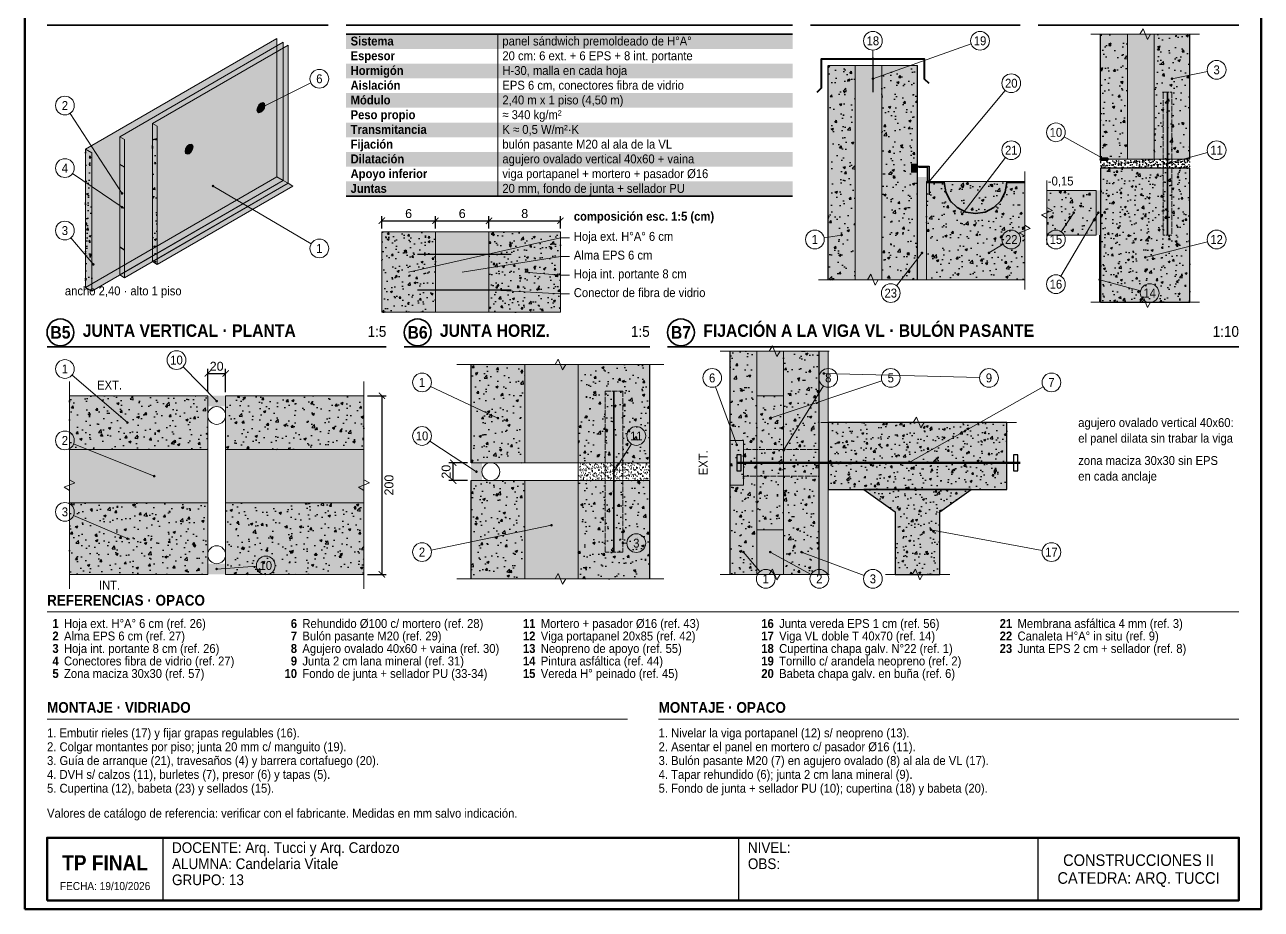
# Model space of a CAD drawing. Header units: millimetres. Extents: x 10 to 287, y 10 to 410.
# Drawn here: x 10 to 287, y 10 to 208.1 of the extents above; entities that cross this region are included whole.
import ezdxf
from ezdxf.enums import TextEntityAlignment as Align

# ---------------------------------------------------------------- set-up
doc = ezdxf.new("R2010")
doc.units = ezdxf.units.MM
doc.linetypes.add('DASHED', pattern=[1.524, 1.27, -0.254])
for name, color, linetype in [('0-MARCO', 7, 'Continuous'), ('1-AISLACION', 8, 'Continuous'), ('1-CHAPA', 7, 'Continuous'), ('1-CONTORNO', 7, 'Continuous'), ('1-HORMIGON', 8, 'Continuous'), ('1-OCULTAR', 7, 'Continuous'), ('1-SELLADOS', 250, 'Continuous'), ('1-TORNILLERIA', 7, 'Continuous'), ('1-VISTA', 8, 'Continuous'), ('2-COTAS', 7, 'Continuous'), ('3-REFERENCIAS', 7, 'Continuous'), ('3-TABLAS', 7, 'Continuous'), ('3-TEXTOS', 7, 'Continuous'), ('3-TITULOS', 7, 'Continuous')]:
    doc.layers.add(name, color=color, linetype=linetype)
doc.styles.add('ARIAL', font='arial.ttf')
doc.styles.add('ARIAL-NEGRITA', font='arialbd.ttf')
doc.dimstyles.new('CATALOGO', dxfattribs={"dimtxt": 2, "dimasz": 1.4, "dimexe": 1, "dimexo": 0.8, "dimgap": 0.6, "dimtad": 1, "dimdec": 0, "dimtxsty": 'ARIAL', "dimblk": 'ARCHTICK', "dimcen": 2.5, "dimclrd": 7, "dimclre": 7, "dimclrt": 7, "dimazin": 3, "dimtfac": 1, "dimtmove": 0, "dimatfit": 3, "dimarcsym": 0})

# ---------------------------------------------------------------- blocks, each defined once
blk = doc.blocks.new('_ARCHTICK')
at = {"color": 0, "linetype": 'ByBlock', "const_width": 0.15}
blk.add_lwpolyline([(-0.5, -0.5), (0.5, 0.5)], dxfattribs=at)

msp = doc.modelspace()

# ---------------------------------------------------------------- hatches: boundary and pattern name
at = {"layer": '1-AISLACION', "true_color": 0xfcf3cd}
h = msp.add_hatch(color=254, dxfattribs=at)
h.dxf.hatch_style = 1
h.paths.add_polyline_path([(257, 178), (263, 178), (263, 206), (257, 206)])
h = msp.add_hatch(color=254, dxfattribs=at)
h.dxf.hatch_style = 1
h.paths.add_polyline_path([(196, 151), (202, 151), (202, 199), (196, 199)])
h = msp.add_hatch(color=254, dxfattribs=at)
h.dxf.hatch_style = 1
h.paths.add_polyline_path([(210, 151), (212, 151), (212, 174), (210, 174)])
h = msp.add_hatch(color=254, dxfattribs=at)
h.dxf.hatch_style = 1
h.paths.add_polyline_path([(250, 161), (251, 161), (251, 171), (250, 171)])
h = msp.add_hatch(color=254, dxfattribs=at)
h.dxf.hatch_style = 1
h.paths.add_polyline_path([(174, 125), (180, 125), (180, 135), (174, 135)])
at = {"layer": '1-AISLACION'}
h = msp.add_hatch(dxfattribs=at)
h.set_pattern_fill('INSUL', color=8, scale=0.04, angle=90)
h.paths.add_polyline_path([(188, 85), (190, 85), (190, 135), (188, 135)])
at = {"layer": '1-AISLACION', "true_color": 0xfcf3cd}
h = msp.add_hatch(color=254, dxfattribs=at)
h.dxf.hatch_style = 1
h.paths.add_polyline_path([(122, 110), (134, 110), (134, 132), (122, 132)])
h = msp.add_hatch(color=254, dxfattribs=at)
h.dxf.hatch_style = 1
h.paths.add_polyline_path([(20, 113), (51, 113), (51, 101), (20, 101)])
h = msp.add_hatch(color=254, dxfattribs=at)
h.dxf.hatch_style = 1
h.paths.add_polyline_path([(55, 113), (86, 113), (86, 101), (55, 101)])
h = msp.add_hatch(color=254, dxfattribs=at)
h.dxf.hatch_style = 1
h.paths.add_polyline_path([(122, 84), (134, 84), (134, 106), (122, 106)])
h = msp.add_hatch(color=254, dxfattribs=at)
h.dxf.hatch_style = 1
h.paths.add_polyline_path([(174, 85), (180, 85), (180, 95), (174, 95)])
at = {"layer": '1-HORMIGON', "true_color": 0xe1e1e1}
h = msp.add_hatch(color=254, dxfattribs=at)
h.dxf.hatch_style = 1
h.paths.add_polyline_path([(251, 178), (257, 178), (257, 206), (251, 206)])
at = {"layer": '1-HORMIGON'}
h = msp.add_hatch(dxfattribs=at)
h.set_pattern_fill('AR-CONC', color=8, scale=0.03)
h.paths.add_polyline_path([(251, 178), (257, 178), (257, 206), (251, 206)])
at = {"layer": '1-HORMIGON', "true_color": 0xe1e1e1}
h = msp.add_hatch(color=254, dxfattribs=at)
h.dxf.hatch_style = 1
h.paths.add_polyline_path([(263, 178), (271, 178), (271, 206), (263, 206)])
at = {"layer": '1-HORMIGON'}
h = msp.add_hatch(dxfattribs=at)
h.set_pattern_fill('AR-CONC', color=8, scale=0.03)
h.paths.add_polyline_path([(263, 178), (271, 178), (271, 206), (263, 206)])
at = {"layer": '1-HORMIGON', "true_color": 0xe1e1e1}
h = msp.add_hatch(color=254, dxfattribs=at)
h.dxf.hatch_style = 1
h.paths.add_polyline_path([(190, 151), (196, 151), (196, 199), (190, 199)])
at = {"layer": '1-HORMIGON'}
h = msp.add_hatch(dxfattribs=at)
h.set_pattern_fill('AR-CONC', color=8, scale=0.03)
h.paths.add_polyline_path([(190, 151), (196, 151), (196, 199), (190, 199)])
at = {"layer": '1-HORMIGON', "true_color": 0xe1e1e1}
h = msp.add_hatch(color=254, dxfattribs=at)
h.dxf.hatch_style = 1
h.paths.add_polyline_path([(202, 151), (210, 151), (210, 199), (202, 199)])
at = {"layer": '1-HORMIGON'}
h = msp.add_hatch(dxfattribs=at)
h.set_pattern_fill('AR-CONC', color=8, scale=0.03)
h.paths.add_polyline_path([(202, 151), (210, 151), (210, 199), (202, 199)])
at = {"layer": '1-HORMIGON', "true_color": 0xbebebe}
h = msp.add_hatch(color=9, dxfattribs=at)
h.dxf.hatch_style = 1
h.paths.add_polyline_path([(63.8, 190.04), (63.68, 190.48), (63.36, 190.67), (62.91, 190.55), (62.46, 190.16), (62.13, 189.59), (62.02, 189), (62.13, 188.56), (62.46, 188.37), (62.91, 188.49), (63.36, 188.88), (63.68, 189.45)])
at = {"layer": '1-HORMIGON'}
h = msp.add_hatch(dxfattribs=at)
h.set_pattern_fill('AR-CONC', color=8, scale=0.02)
h.paths.add_polyline_path([(39.67, 154.43), (39.67, 185.39), (38.6, 186.01), (38.6, 155.05)])
h = msp.add_hatch(dxfattribs=at)
h.set_pattern_fill('AR-CONC', color=8, scale=0.02)
h.paths.add_polyline_path([(25.01, 148.44), (25.01, 179.41), (23.58, 180.23), (23.58, 149.27)])
at = {"layer": '1-HORMIGON', "true_color": 0xbebebe}
h = msp.add_hatch(color=9, dxfattribs=at)
h.dxf.hatch_style = 1
h.paths.add_polyline_path([(47.72, 180.75), (47.6, 181.19), (47.27, 181.38), (46.82, 181.26), (46.37, 180.87), (46.05, 180.3), (45.93, 179.72), (46.05, 179.27), (46.37, 179.08), (46.82, 179.2), (47.27, 179.6), (47.6, 180.16)])
at = {"layer": '1-HORMIGON'}
h = msp.add_hatch(dxfattribs=at)
h.set_pattern_fill('AR-SAND', color=8, scale=0.02)
h.paths.add_polyline_path([(251, 176), (271, 176), (271, 178), (251, 178)])
at = {"layer": '1-HORMIGON', "true_color": 0xe1e1e1}
h = msp.add_hatch(color=254, dxfattribs=at)
h.dxf.hatch_style = 1
h.paths.add_polyline_path([(251, 146), (271, 146), (271, 176), (251, 176)])
at = {"layer": '1-HORMIGON'}
h = msp.add_hatch(dxfattribs=at)
h.set_pattern_fill('AR-CONC', color=8, scale=0.025)
h.paths.add_polyline_path([(251, 146), (271, 146), (271, 176), (251, 176)])
at = {"layer": '1-HORMIGON', "true_color": 0xe1e1e1}
h = msp.add_hatch(color=254, dxfattribs=at)
h.dxf.hatch_style = 1
h.paths.add_polyline_path([(212, 151), (234, 151), (234, 173), (212, 173)])
at = {"layer": '1-HORMIGON'}
h = msp.add_hatch(dxfattribs=at)
h.set_pattern_fill('AR-CONC', color=8, scale=0.03)
h.paths.add_polyline_path([(212, 151), (234, 151), (234, 173), (212, 173)])
at = {"layer": '1-HORMIGON', "true_color": 0xe1e1e1}
h = msp.add_hatch(color=254, dxfattribs=at)
h.dxf.hatch_style = 1
h.paths.add_polyline_path([(239, 161), (250, 161), (250, 171), (239, 171)])
at = {"layer": '1-HORMIGON'}
h = msp.add_hatch(dxfattribs=at)
h.set_pattern_fill('AR-CONC', color=8, scale=0.03)
h.paths.add_polyline_path([(239, 161), (250, 161), (250, 171), (239, 171)])
at = {"layer": '1-HORMIGON', "true_color": 0xe1e1e1}
h = msp.add_hatch(color=254, dxfattribs=at)
h.dxf.hatch_style = 1
h.paths.add_polyline_path([(90, 143.7), (102, 143.7), (102, 161.7), (90, 161.7)])
at = {"layer": '1-HORMIGON'}
h = msp.add_hatch(dxfattribs=at)
h.set_pattern_fill('AR-CONC', color=8, scale=0.025)
h.paths.add_polyline_path([(90, 143.7), (102, 143.7), (102, 161.7), (90, 161.7)])
at = {"layer": '1-HORMIGON', "true_color": 0xfcf3cd}
h = msp.add_hatch(color=254, dxfattribs=at)
h.dxf.hatch_style = 1
h.paths.add_polyline_path([(102, 143.7), (114, 143.7), (114, 161.7), (102, 161.7)])
at = {"layer": '1-HORMIGON', "true_color": 0xe1e1e1}
h = msp.add_hatch(color=254, dxfattribs=at)
h.dxf.hatch_style = 1
h.paths.add_polyline_path([(114, 143.7), (130, 143.7), (130, 161.7), (114, 161.7)])
at = {"layer": '1-HORMIGON'}
h = msp.add_hatch(dxfattribs=at)
h.set_pattern_fill('AR-CONC', color=8, scale=0.025)
h.paths.add_polyline_path([(114, 143.7), (130, 143.7), (130, 161.7), (114, 161.7)])
at = {"layer": '1-HORMIGON', "true_color": 0xe1e1e1}
h = msp.add_hatch(color=254, dxfattribs=at)
h.dxf.hatch_style = 1
h.paths.add_polyline_path([(168, 85), (174, 85), (174, 135), (168, 135)])
at = {"layer": '1-HORMIGON'}
h = msp.add_hatch(dxfattribs=at)
h.set_pattern_fill('AR-CONC', color=8, scale=0.03)
h.paths.add_polyline_path([(168, 85), (174, 85), (174, 135), (168, 135)])
at = {"layer": '1-HORMIGON', "true_color": 0xe1e1e1}
h = msp.add_hatch(color=254, dxfattribs=at)
h.dxf.hatch_style = 1
h.paths.add_polyline_path([(180, 85), (188, 85), (188, 135), (180, 135)])
at = {"layer": '1-HORMIGON'}
h = msp.add_hatch(dxfattribs=at)
h.set_pattern_fill('AR-CONC', color=8, scale=0.03)
h.paths.add_polyline_path([(180, 85), (188, 85), (188, 135), (180, 135)])
at = {"layer": '1-HORMIGON', "true_color": 0xe1e1e1}
h = msp.add_hatch(color=254, dxfattribs=at)
h.dxf.hatch_style = 1
h.paths.add_polyline_path([(110, 110), (122, 110), (122, 132), (110, 132)])
at = {"layer": '1-HORMIGON'}
h = msp.add_hatch(dxfattribs=at)
h.set_pattern_fill('AR-CONC', color=8, scale=0.03)
h.paths.add_polyline_path([(110, 110), (122, 110), (122, 132), (110, 132)])
at = {"layer": '1-HORMIGON', "true_color": 0xe1e1e1}
h = msp.add_hatch(color=254, dxfattribs=at)
h.dxf.hatch_style = 1
h.paths.add_polyline_path([(134, 110), (150, 110), (150, 132), (134, 132)])
at = {"layer": '1-HORMIGON'}
h = msp.add_hatch(dxfattribs=at)
h.set_pattern_fill('AR-CONC', color=8, scale=0.03)
h.paths.add_polyline_path([(134, 110), (150, 110), (150, 132), (134, 132)])
at = {"layer": '1-HORMIGON', "true_color": 0xe1e1e1}
h = msp.add_hatch(color=254, dxfattribs=at)
h.dxf.hatch_style = 1
h.paths.add_polyline_path([(20, 125), (51, 125), (51, 113), (20, 113)])
at = {"layer": '1-HORMIGON'}
h = msp.add_hatch(dxfattribs=at)
h.set_pattern_fill('AR-CONC', color=8, scale=0.03)
h.paths.add_polyline_path([(20, 125), (51, 125), (51, 113), (20, 113)])
at = {"layer": '1-HORMIGON', "true_color": 0xe1e1e1}
h = msp.add_hatch(color=254, dxfattribs=at)
h.dxf.hatch_style = 1
h.paths.add_polyline_path([(55, 125), (86, 125), (86, 113), (55, 113)])
at = {"layer": '1-HORMIGON'}
h = msp.add_hatch(dxfattribs=at)
h.set_pattern_fill('AR-CONC', color=8, scale=0.03)
h.paths.add_polyline_path([(55, 125), (86, 125), (86, 113), (55, 113)])
at = {"layer": '1-HORMIGON', "true_color": 0xe1e1e1}
h = msp.add_hatch(color=254, dxfattribs=at)
h.dxf.hatch_style = 1
h.paths.add_polyline_path([(174, 95), (180, 95), (180, 125), (174, 125)])
at = {"layer": '1-HORMIGON'}
h = msp.add_hatch(dxfattribs=at)
h.set_pattern_fill('AR-CONC', color=8, scale=0.03)
h.paths.add_polyline_path([(174, 95), (180, 95), (180, 125), (174, 125)])
at = {"layer": '1-HORMIGON', "true_color": 0xe1e1e1}
h = msp.add_hatch(color=254, dxfattribs=at)
h.dxf.hatch_style = 1
h.paths.add_polyline_path([(190, 104), (230, 104), (230, 119), (190, 119)])
at = {"layer": '1-HORMIGON'}
h = msp.add_hatch(dxfattribs=at)
h.set_pattern_fill('AR-CONC', color=8, scale=0.025)
h.paths.add_polyline_path([(190, 104), (230, 104), (230, 119), (190, 119)])
at = {"layer": '1-HORMIGON', "true_color": 0xbebebe}
h = msp.add_hatch(color=9, dxfattribs=at)
h.dxf.hatch_style = 1
h.paths.add_polyline_path([(168, 105), (171, 105), (171, 115), (168, 115)])
at = {"layer": '1-HORMIGON'}
h = msp.add_hatch(dxfattribs=at)
h.set_pattern_fill('AR-SAND', color=8, scale=0.02)
h.paths.add_polyline_path([(134, 106), (150, 106), (150, 110), (134, 110)])
at = {"layer": '1-HORMIGON', "true_color": 0xe1e1e1}
h = msp.add_hatch(color=254, dxfattribs=at)
h.dxf.hatch_style = 1
h.paths.add_polyline_path([(110, 84), (122, 84), (122, 106), (110, 106)])
at = {"layer": '1-HORMIGON'}
h = msp.add_hatch(dxfattribs=at)
h.set_pattern_fill('AR-CONC', color=8, scale=0.03)
h.paths.add_polyline_path([(110, 84), (122, 84), (122, 106), (110, 106)])
at = {"layer": '1-HORMIGON', "true_color": 0xe1e1e1}
h = msp.add_hatch(color=254, dxfattribs=at)
h.dxf.hatch_style = 1
h.paths.add_polyline_path([(134, 84), (150, 84), (150, 106), (134, 106)])
at = {"layer": '1-HORMIGON'}
h = msp.add_hatch(dxfattribs=at)
h.set_pattern_fill('AR-CONC', color=8, scale=0.03)
h.paths.add_polyline_path([(134, 84), (150, 84), (150, 106), (134, 106)])
at = {"layer": '1-HORMIGON', "true_color": 0xe1e1e1}
h = msp.add_hatch(color=254, dxfattribs=at)
h.dxf.hatch_style = 1
h.paths.add_polyline_path([(205, 85), (215, 85), (215, 99), (222, 104), (198, 104), (205, 99)])
at = {"layer": '1-HORMIGON'}
h = msp.add_hatch(dxfattribs=at)
h.set_pattern_fill('AR-CONC', color=8, scale=0.025)
h.paths.add_polyline_path([(205, 85), (215, 85), (215, 99), (222, 104), (198, 104), (205, 99)])
at = {"layer": '1-HORMIGON', "true_color": 0xe1e1e1}
h = msp.add_hatch(color=254, dxfattribs=at)
h.dxf.hatch_style = 1
h.paths.add_polyline_path([(20, 101), (51, 101), (51, 85), (20, 85)])
at = {"layer": '1-HORMIGON'}
h = msp.add_hatch(dxfattribs=at)
h.set_pattern_fill('AR-CONC', color=8, scale=0.03)
h.paths.add_polyline_path([(20, 101), (51, 101), (51, 85), (20, 85)])
at = {"layer": '1-HORMIGON', "true_color": 0xe1e1e1}
h = msp.add_hatch(color=254, dxfattribs=at)
h.dxf.hatch_style = 1
h.paths.add_polyline_path([(55, 101), (86, 101), (86, 85), (55, 85)])
at = {"layer": '1-HORMIGON'}
h = msp.add_hatch(dxfattribs=at)
h.set_pattern_fill('AR-CONC', color=8, scale=0.03)
h.paths.add_polyline_path([(55, 101), (86, 101), (86, 85), (55, 85)])
at = {"layer": '1-OCULTAR', "true_color": 0xe1e1e1}
h = msp.add_hatch(color=254, dxfattribs=at)
h.dxf.hatch_style = 1
h.paths.add_polyline_path([(23.58, 180.23), (23.58, 149.27), (66.48, 174.04), (66.48, 205)])
at = {"layer": '1-OCULTAR', "true_color": 0xfcf3cd}
h = msp.add_hatch(color=254, dxfattribs=at)
h.dxf.hatch_style = 1
h.paths.add_polyline_path([(31.27, 183.02), (31.27, 152.06), (67.91, 173.21), (67.91, 204.17)])
at = {"layer": '1-OCULTAR', "true_color": 0xe1e1e1}
h = msp.add_hatch(color=254, dxfattribs=at)
h.dxf.hatch_style = 1
h.paths.add_polyline_path([(38.6, 186.01), (38.6, 155.05), (68.99, 172.59), (68.99, 203.56)])
h = msp.add_hatch(color=254, dxfattribs=at)
h.dxf.hatch_style = 1
h.paths.add_polyline_path([(39.67, 154.43), (39.67, 185.39), (38.6, 186.01), (38.6, 155.05)])
at = {"layer": '1-OCULTAR', "true_color": 0xfcf3cd}
h = msp.add_hatch(color=254, dxfattribs=at)
h.dxf.hatch_style = 1
h.paths.add_polyline_path([(32.34, 151.44), (32.34, 182.4), (31.27, 183.02), (31.27, 152.06)])
at = {"layer": '1-OCULTAR', "true_color": 0xe1e1e1}
h = msp.add_hatch(color=254, dxfattribs=at)
h.dxf.hatch_style = 1
h.paths.add_polyline_path([(25.01, 148.44), (25.01, 179.41), (23.58, 180.23), (23.58, 149.27)])
at = {"layer": '1-OCULTAR', "true_color": 0xffffff}
h = msp.add_hatch(color=7, dxfattribs=at)
h.dxf.hatch_style = 1
h.paths.add_polyline_path([(208.5, 175), (210, 175), (210, 177), (208.5, 177)])
at = {"layer": '1-OCULTAR', "true_color": 0xe1e1e1}
h = msp.add_hatch(color=254, dxfattribs=at)
h.dxf.hatch_style = 1
h.paths.add_polyline_path([(23.58, 149.27), (25.01, 148.44), (67.91, 173.21), (66.48, 174.04)])
at = {"layer": '1-OCULTAR', "true_color": 0xfcf3cd}
h = msp.add_hatch(color=254, dxfattribs=at)
h.dxf.hatch_style = 1
h.paths.add_polyline_path([(31.27, 152.06), (32.34, 151.44), (68.99, 172.59), (67.91, 173.21)])
at = {"layer": '1-OCULTAR', "true_color": 0xe1e1e1}
h = msp.add_hatch(color=254, dxfattribs=at)
h.dxf.hatch_style = 1
h.paths.add_polyline_path([(38.6, 155.05), (39.67, 154.43), (70.06, 171.98), (68.99, 172.59)])
at = {"layer": '1-OCULTAR', "true_color": 0xffffff}
h = msp.add_hatch(color=7, dxfattribs=at)
h.dxf.hatch_style = 1
h.paths.add_polyline_path([(216, 172.8), (216.34, 170.64), (217.34, 168.69), (218.89, 167.14), (220.84, 166.14), (223, 165.8), (225.16, 166.14), (227.11, 167.14), (228.66, 168.69), (229.66, 170.64), (230, 172.8)])
at = {"layer": '1-SELLADOS'}
h = msp.add_hatch(color=250, dxfattribs=at)
h.dxf.hatch_style = 1
h.paths.add_polyline_path([(51, 125), (55, 125), (55, 122.6), (51, 122.6)])
h = msp.add_hatch(color=250, dxfattribs=at)
h.dxf.hatch_style = 1
h.paths.add_polyline_path([(110, 106), (112.4, 106), (112.4, 110), (110, 110)])
h = msp.add_hatch(color=250, dxfattribs=at)
h.dxf.hatch_style = 1
h.paths.add_polyline_path([(51, 85), (55, 85), (55, 87.4), (51, 87.4)])
at = {"layer": '3-REFERENCIAS'}
h = msp.add_hatch(color=256, dxfattribs=at)
h.dxf.hatch_style = 1
edge = h.paths.add_edge_path()
edge.add_arc((200, 200.5), 0.3, 0, 360)
h = msp.add_hatch(color=256, dxfattribs=at)
h.dxf.hatch_style = 1
edge = h.paths.add_edge_path()
edge.add_arc((200, 196), 0.3, 0, 360)
h = msp.add_hatch(color=256, dxfattribs=at)
h.dxf.hatch_style = 1
edge = h.paths.add_edge_path()
edge.add_arc((267, 196), 0.3, 0, 360)
h = msp.add_hatch(color=256, dxfattribs=at)
h.dxf.hatch_style = 1
edge = h.paths.add_edge_path()
edge.add_arc((62.91, 189.52), 0.3, 0, 360)
h = msp.add_hatch(color=256, dxfattribs=at)
h.dxf.hatch_style = 1
edge = h.paths.add_edge_path()
edge.add_arc((251.8, 178), 0.3, 0, 360)
h = msp.add_hatch(color=256, dxfattribs=at)
h.dxf.hatch_style = 1
edge = h.paths.add_edge_path()
edge.add_arc((266, 177), 0.3, 0, 360)
h = msp.add_hatch(color=256, dxfattribs=at)
h.dxf.hatch_style = 1
edge = h.paths.add_edge_path()
edge.add_arc((52.18, 171.98), 0.3, 0, 360)
h = msp.add_hatch(color=256, dxfattribs=at)
h.dxf.hatch_style = 1
edge = h.paths.add_edge_path()
edge.add_arc((212.6, 173), 0.3, 0, 360)
h = msp.add_hatch(color=256, dxfattribs=at)
h.dxf.hatch_style = 1
edge = h.paths.add_edge_path()
edge.add_arc((31.81, 170.32), 0.3, 0, 360)
h = msp.add_hatch(color=256, dxfattribs=at)
h.dxf.hatch_style = 1
edge = h.paths.add_edge_path()
edge.add_arc((31.81, 167.23), 0.3, 0, 360)
h = msp.add_hatch(color=256, dxfattribs=at)
h.dxf.hatch_style = 1
edge = h.paths.add_edge_path()
edge.add_arc((245, 166), 0.3, 0, 360)
h = msp.add_hatch(color=256, dxfattribs=at)
h.dxf.hatch_style = 1
edge = h.paths.add_edge_path()
edge.add_arc((250.5, 166), 0.3, 0, 360)
h = msp.add_hatch(color=256, dxfattribs=at)
h.dxf.hatch_style = 1
edge = h.paths.add_edge_path()
edge.add_arc((220, 165.7), 0.3, 0, 360)
h = msp.add_hatch(color=256, dxfattribs=at)
h.dxf.hatch_style = 1
edge = h.paths.add_edge_path()
edge.add_arc((193, 161), 0.3, 0, 360)
h = msp.add_hatch(color=256, dxfattribs=at)
h.dxf.hatch_style = 1
edge = h.paths.add_edge_path()
edge.add_arc((211, 157), 0.3, 0, 360)
h = msp.add_hatch(color=256, dxfattribs=at)
h.dxf.hatch_style = 1
edge = h.paths.add_edge_path()
edge.add_arc((226, 157), 0.3, 0, 360)
h = msp.add_hatch(color=256, dxfattribs=at)
h.dxf.hatch_style = 1
edge = h.paths.add_edge_path()
edge.add_arc((261, 156), 0.3, 0, 360)
h = msp.add_hatch(color=256, dxfattribs=at)
h.dxf.hatch_style = 1
edge = h.paths.add_edge_path()
edge.add_arc((25.37, 154.43), 0.3, 0, 360)
h = msp.add_hatch(color=256, dxfattribs=at)
h.dxf.hatch_style = 1
edge = h.paths.add_edge_path()
edge.add_arc((250.8, 151), 0.3, 0, 360)
h = msp.add_hatch(color=256, dxfattribs=at)
h.dxf.hatch_style = 1
edge = h.paths.add_edge_path()
edge.add_arc((189, 130), 0.3, 0, 360)
h = msp.add_hatch(color=256, dxfattribs=at)
h.dxf.hatch_style = 1
edge = h.paths.add_edge_path()
edge.add_arc((53, 123.8), 0.3, 0, 360)
h = msp.add_hatch(color=256, dxfattribs=at)
h.dxf.hatch_style = 1
edge = h.paths.add_edge_path()
edge.add_arc((33, 119), 0.3, 0, 360)
h = msp.add_hatch(color=256, dxfattribs=at)
h.dxf.hatch_style = 1
edge = h.paths.add_edge_path()
edge.add_arc((116, 120), 0.3, 0, 360)
h = msp.add_hatch(color=256, dxfattribs=at)
h.dxf.hatch_style = 1
edge = h.paths.add_edge_path()
edge.add_arc((177, 120), 0.3, 0, 360)
h = msp.add_hatch(color=256, dxfattribs=at)
h.dxf.hatch_style = 1
edge = h.paths.add_edge_path()
edge.add_arc((169.5, 114), 0.3, 0, 360)
h = msp.add_hatch(color=256, dxfattribs=at)
h.dxf.hatch_style = 1
edge = h.paths.add_edge_path()
edge.add_arc((180, 112.8), 0.3, 0, 360)
h = msp.add_hatch(color=256, dxfattribs=at)
h.dxf.hatch_style = 1
edge = h.paths.add_edge_path()
edge.add_arc((111.2, 108), 0.3, 0, 360)
h = msp.add_hatch(color=256, dxfattribs=at)
h.dxf.hatch_style = 1
edge = h.paths.add_edge_path()
edge.add_arc((142, 108), 0.3, 0, 360)
h = msp.add_hatch(color=256, dxfattribs=at)
h.dxf.hatch_style = 1
edge = h.paths.add_edge_path()
edge.add_arc((208, 110), 0.3, 0, 360)
h = msp.add_hatch(color=256, dxfattribs=at)
h.dxf.hatch_style = 1
edge = h.paths.add_edge_path()
edge.add_arc((39, 107), 0.3, 0, 360)
h = msp.add_hatch(color=256, dxfattribs=at)
h.dxf.hatch_style = 1
edge = h.paths.add_edge_path()
edge.add_arc((128, 96), 0.3, 0, 360)
h = msp.add_hatch(color=256, dxfattribs=at)
h.dxf.hatch_style = 1
edge = h.paths.add_edge_path()
edge.add_arc((213, 95), 0.3, 0, 360)
h = msp.add_hatch(color=256, dxfattribs=at)
h.dxf.hatch_style = 1
edge = h.paths.add_edge_path()
edge.add_arc((33, 93), 0.3, 0, 360)
h = msp.add_hatch(color=256, dxfattribs=at)
h.dxf.hatch_style = 1
edge = h.paths.add_edge_path()
edge.add_arc((144, 92), 0.3, 0, 360)
h = msp.add_hatch(color=256, dxfattribs=at)
h.dxf.hatch_style = 1
edge = h.paths.add_edge_path()
edge.add_arc((171, 90), 0.3, 0, 360)
h = msp.add_hatch(color=256, dxfattribs=at)
h.dxf.hatch_style = 1
edge = h.paths.add_edge_path()
edge.add_arc((177, 90), 0.3, 0, 360)
h = msp.add_hatch(color=256, dxfattribs=at)
h.dxf.hatch_style = 1
edge = h.paths.add_edge_path()
edge.add_arc((184, 90), 0.3, 0, 360)
h = msp.add_hatch(color=256, dxfattribs=at)
h.dxf.hatch_style = 1
edge = h.paths.add_edge_path()
edge.add_arc((53, 86.2), 0.3, 0, 360)
at = {"layer": '3-TABLAS', "true_color": 0xeeeeee}
h = msp.add_hatch(color=7, dxfattribs=at)
h.dxf.hatch_style = 1
h.paths.add_polyline_path([(82, 202.7), (182, 202.7), (182, 206), (82, 206)])
h = msp.add_hatch(color=7, dxfattribs=at)
h.dxf.hatch_style = 1
h.paths.add_polyline_path([(82, 196.1), (182, 196.1), (182, 199.4), (82, 199.4)])
h = msp.add_hatch(color=7, dxfattribs=at)
h.dxf.hatch_style = 1
h.paths.add_polyline_path([(82, 189.5), (182, 189.5), (182, 192.8), (82, 192.8)])
h = msp.add_hatch(color=7, dxfattribs=at)
h.dxf.hatch_style = 1
h.paths.add_polyline_path([(82, 182.9), (182, 182.9), (182, 186.2), (82, 186.2)])
h = msp.add_hatch(color=7, dxfattribs=at)
h.dxf.hatch_style = 1
h.paths.add_polyline_path([(82, 176.3), (182, 176.3), (182, 179.6), (82, 179.6)])
h = msp.add_hatch(color=7, dxfattribs=at)
h.dxf.hatch_style = 1
h.paths.add_polyline_path([(82, 169.7), (182, 169.7), (182, 173), (82, 173)])

# ---------------------------------------------------------------- linework, layer by layer
at = {"layer": '0-MARCO', "lineweight": 50}
for points in [[(10, 10), (287, 10), (287, 410), (10, 410)], [(15, 12), (282, 12), (282, 26), (15, 26)]]:
    msp.add_lwpolyline(points, close=True, dxfattribs=at)
at = {"layer": '0-MARCO', "lineweight": 25}
for points in [[(41, 12), (41, 26)], [(170, 12), (170, 26)], [(237, 12), (237, 26)]]:
    msp.add_lwpolyline(points, dxfattribs=at)
at = {"layer": '1-AISLACION', "lineweight": 9}
for points in [[(257, 178), (263, 178), (263, 206), (257, 206)], [(196, 151), (202, 151), (202, 199), (196, 199)], [(174, 125), (180, 125), (180, 135), (174, 135)], [(188, 85), (190, 85), (190, 135), (188, 135)], [(122, 110), (134, 110), (134, 132), (122, 132)], [(20, 113), (51, 113), (51, 101), (20, 101)], [(55, 113), (86, 113), (86, 101), (55, 101)], [(122, 84), (134, 84), (134, 106), (122, 106)], [(174, 85), (180, 85), (180, 95), (174, 95)]]:
    msp.add_lwpolyline(points, close=True, dxfattribs=at)
at = {"layer": '1-CHAPA', "lineweight": 40}
msp.add_lwpolyline([(187.5, 193), (188.5, 194), (188.5, 200.5), (211.5, 200.5), (211.5, 196), (212.5, 195)], dxfattribs=at)
at = {"layer": '1-CHAPA', "lineweight": 25}
msp.add_lwpolyline([(208.8, 176.4), (212.6, 176.4), (212.6, 170)], dxfattribs=at)
at = {"layer": '1-CHAPA', "lineweight": 35}
msp.add_lwpolyline([(210.2, 176.2), (212.2, 176.2), (212.2, 172.8), (216, 172.8), (216, 172.8), (216.34, 170.64), (217.34, 168.69), (218.89, 167.14), (220.84, 166.14), (223, 165.8), (225.16, 166.14), (227.11, 167.14), (228.66, 168.69), (229.66, 170.64), (230, 172.8), (234, 172.8)], dxfattribs=at)
at = {"layer": '1-CONTORNO', "lineweight": 13}
for points in [[(23.58, 180.23), (23.58, 149.27), (66.48, 174.04), (66.48, 205)], [(31.27, 183.02), (31.27, 152.06), (67.91, 173.21), (67.91, 204.17)], [(38.6, 186.01), (38.6, 155.05), (68.99, 172.59), (68.99, 203.56)], [(23.58, 149.27), (25.01, 148.44), (67.91, 173.21), (66.48, 174.04)], [(31.27, 152.06), (32.34, 151.44), (68.99, 172.59), (67.91, 173.21)], [(38.6, 155.05), (39.67, 154.43), (70.06, 171.98), (68.99, 172.59)]]:
    msp.add_lwpolyline(points, close=True, dxfattribs=at)
for points in [[(248.8, 206), (259.8, 206), (260.52, 207.2), (261.48, 204.8), (262.2, 206), (273.2, 206)], [(234, 148.8), (234, 160.8), (232.8, 161.52), (235.2, 162.48), (234, 163.2), (234, 175.2)], [(239, 173.2), (239, 167.2), (240.2, 166.48), (237.8, 165.52), (239, 164.8), (239, 158.8)], [(187.8, 151), (198.8, 151), (199.52, 152.2), (200.48, 149.8), (201.2, 151), (212.2, 151)], [(248.8, 146), (259.8, 146), (260.52, 147.2), (261.48, 144.8), (262.2, 146), (273.2, 146)], [(165.8, 135), (176.8, 135), (177.52, 136.2), (178.48, 133.8), (179.2, 135), (190.2, 135)], [(106.8, 132), (128.8, 132), (129.52, 133.2), (130.48, 130.8), (131.2, 132), (153.2, 132)], [(20, 128.2), (20, 106.2), (21.2, 105.48), (18.8, 104.52), (20, 103.8), (20, 81.8)], [(86, 128.2), (86, 106.2), (87.2, 105.48), (84.8, 104.52), (86, 103.8), (86, 81.8)], [(188.3, 119), (209.05, 119), (209.77, 120.2), (210.73, 117.8), (211.45, 119), (232.2, 119)], [(165.8, 85), (176.8, 85), (177.52, 86.2), (178.48, 83.8), (179.2, 85), (190.2, 85)], [(202.8, 85), (208.8, 85), (209.52, 86.2), (210.48, 83.8), (211.2, 85), (217.2, 85)], [(106.8, 84), (128.8, 84), (129.52, 85.2), (130.48, 82.8), (131.2, 84), (153.2, 84)]]:
    msp.add_lwpolyline(points, dxfattribs=at)
at = {"layer": '1-CONTORNO', "lineweight": 25}
for points in [[(251, 178), (251, 206)], [(271, 178), (271, 206)], [(190, 151), (190, 199)], [(210, 151), (210, 199)], [(168, 85), (168, 135)], [(188, 85), (188, 135)], [(110, 110), (110, 132)], [(150, 110), (150, 132)], [(110, 84), (110, 106)], [(150, 84), (150, 106)]]:
    msp.add_lwpolyline(points, dxfattribs=at)
at = {"layer": '1-CONTORNO', "lineweight": 18}
for points in [[(39.67, 154.43), (39.67, 185.39), (38.6, 186.01), (38.6, 155.05)], [(32.34, 151.44), (32.34, 182.4), (31.27, 183.02), (31.27, 152.06)], [(25.01, 148.44), (25.01, 179.41), (23.58, 180.23), (23.58, 149.27)]]:
    msp.add_lwpolyline(points, close=True, dxfattribs=at)
at = {"layer": '1-HORMIGON', "lineweight": 13}
for points in [[(251, 178), (257, 178), (257, 206), (251, 206)], [(263, 178), (271, 178), (271, 206), (263, 206)], [(190, 151), (196, 151), (196, 199), (190, 199)], [(202, 151), (210, 151), (210, 199), (202, 199)], [(63.8, 190.04), (63.68, 190.48), (63.36, 190.67), (62.91, 190.55), (62.46, 190.16), (62.13, 189.59), (62.02, 189), (62.13, 188.56), (62.46, 188.37), (62.91, 188.49), (63.36, 188.88), (63.68, 189.45)], [(47.72, 180.75), (47.6, 181.19), (47.27, 181.38), (46.82, 181.26), (46.37, 180.87), (46.05, 180.3), (45.93, 179.72), (46.05, 179.27), (46.37, 179.08), (46.82, 179.2), (47.27, 179.6), (47.6, 180.16)], [(239, 161), (250, 161), (250, 171), (239, 171)], [(168, 85), (174, 85), (174, 135), (168, 135)], [(180, 85), (188, 85), (188, 135), (180, 135)], [(110, 110), (122, 110), (122, 132), (110, 132)], [(134, 110), (150, 110), (150, 132), (134, 132)], [(20, 125), (51, 125), (51, 113), (20, 113)], [(55, 125), (86, 125), (86, 113), (55, 113)], [(174, 95), (180, 95), (180, 125), (174, 125)], [(168, 105), (171, 105), (171, 115), (168, 115)], [(110, 84), (122, 84), (122, 106), (110, 106)], [(134, 84), (150, 84), (150, 106), (134, 106)], [(20, 101), (51, 101), (51, 85), (20, 85)], [(55, 101), (86, 101), (86, 85), (55, 85)]]:
    msp.add_lwpolyline(points, close=True, dxfattribs=at)
at = {"layer": '1-HORMIGON', "lineweight": 9}
msp.add_lwpolyline([(251, 178), (271, 178)], dxfattribs=at)
at = {"layer": '1-HORMIGON', "lineweight": 25}
for points in [[(251, 146), (271, 146), (271, 176), (251, 176)], [(190, 104), (230, 104), (230, 119), (190, 119)], [(205, 85), (215, 85), (215, 99), (222, 104), (198, 104), (205, 99)]]:
    msp.add_lwpolyline(points, close=True, dxfattribs=at)
at = {"layer": '1-HORMIGON', "lineweight": 18}
for points in [[(212, 151), (234, 151), (234, 173), (212, 173)], [(90, 143.7), (102, 143.7), (102, 161.7), (90, 161.7)], [(102, 143.7), (114, 143.7), (114, 161.7), (102, 161.7)], [(114, 143.7), (130, 143.7), (130, 161.7), (114, 161.7)]]:
    msp.add_lwpolyline(points, close=True, dxfattribs=at)
at = {"layer": '1-HORMIGON', "lineweight": 9}
msp.add_lwpolyline([(134, 106), (150, 106), (150, 110), (134, 110)], close=True, dxfattribs=at)
at = {"layer": '1-SELLADOS', "lineweight": 35}
for points in [[(250.9, 178), (251, 177.8), (252.6, 177.8), (252.6, 178.2), (250.9, 178.2)], [(250.8, 146), (250.8, 161)]]:
    msp.add_lwpolyline(points, dxfattribs=at)
at = {"layer": '1-SELLADOS', "lineweight": 13}
for centre in [(53, 120.6), (114.4, 108), (53, 89.4)]:
    msp.add_circle(centre, 2, dxfattribs=at)
at = {"layer": '1-TORNILLERIA', "lineweight": 25}
for points in [[(200, 200.5), (200, 193)], [(32.34, 176.21), (31.27, 176.83)], [(32.34, 166.92), (31.27, 167.54)], [(32.34, 157.63), (31.27, 158.25)], [(98, 156.7), (119, 156.7)], [(98, 148.7), (119, 148.7)], [(169.5, 108.2), (170.5, 108.2), (170.5, 111.8), (169.5, 111.8), (169.5, 108.2)], [(231.5, 108.2), (232.5, 108.2), (232.5, 111.8), (231.5, 111.8), (231.5, 108.2)]]:
    msp.add_lwpolyline(points, dxfattribs=at)
at = {"layer": '1-TORNILLERIA', "lineweight": 35}
for points in [[(266, 161), (266, 193)], [(142, 90), (142, 126)]]:
    msp.add_lwpolyline(points, dxfattribs=at)
at = {"layer": '1-TORNILLERIA', "lineweight": 50}
msp.add_lwpolyline([(169.5, 110), (233, 110)], dxfattribs=at)
at = {"layer": '1-VISTA', "linetype": 'DASHED', "lineweight": 9}
for points in [[(265, 161), (265, 193), (267, 193), (267, 161), (265, 161)], [(140, 90), (140, 126), (144, 126), (144, 90), (140, 90)]]:
    msp.add_lwpolyline(points, dxfattribs=at)
at = {"layer": '1-VISTA', "linetype": 'DASHED', "lineweight": 13}
msp.add_lwpolyline([(171, 107), (188, 107), (188, 113), (171, 113), (171, 107)], dxfattribs=at)
at = {"layer": '3-REFERENCIAS', "lineweight": 9}
for points in [[(222.02, 203.8), (200, 196)], [(200, 202.4), (200, 200.5)], [(274.94, 197.59), (267, 196)], [(74.12, 195.07), (62.91, 189.52)], [(229.65, 193.39), (212.6, 173)], [(20.15, 188.24), (31.81, 170.32)], [(242.84, 182.98), (251.8, 178)], [(229.72, 178.34), (220, 165.7)], [(274.97, 179.45), (266, 177)], [(20.73, 174.81), (31.81, 167.23)], [(74.19, 159.06), (52.18, 171.98)], [(242.07, 151.81), (250.5, 166)], [(242.16, 161.75), (245, 166)], [(189.07, 160.35), (193, 161)], [(20.35, 160.39), (25.37, 154.43)], [(96, 152.7), (130, 160.4), (132, 160.4)], [(229.2, 158.92), (226, 157)], [(274.96, 159.49), (261, 156)], [(108, 152.7), (130, 156.2), (132, 156.2)], [(205.29, 149.66), (211, 157)], [(122, 152.7), (130, 152), (132, 152)], [(259.97, 148.54), (250.8, 151)], [(114, 148.7), (130, 147.8), (132, 147.8)], [(45.47, 131.5), (53, 123.8)], [(20.59, 129.63), (33, 119)], [(202.01, 128.34), (177, 120)], [(223.9, 129.06), (189, 130)], [(100.9, 127.11), (116, 120)], [(164.72, 127.03), (169.5, 114)], [(188.9, 127.21), (180, 112.8)], [(238.17, 126.97), (208, 110)], [(20.95, 114.22), (39, 107)], [(100.76, 114.85), (111.2, 108)], [(145.89, 114.22), (142, 108)], [(20.93, 98.17), (33, 93)], [(101.06, 90.43), (128, 96)], [(237.94, 90.38), (213, 95)], [(144.9, 92), (144, 92)], [(174.66, 85.61), (171, 90)], [(186.16, 85.01), (177, 90)], [(198.03, 84.74), (184, 90)], [(61.91, 86.85), (53, 86.2)]]:
    msp.add_lwpolyline(points, dxfattribs=at)
at = {"layer": '3-REFERENCIAS', "lineweight": 18}
for centre in [(200, 204.5), (224, 204.5), (277, 198), (76, 196), (231, 195), (19, 190), (241, 184), (231, 180), (277, 180), (19, 176), (19, 162), (187, 160), (231, 160), (241, 160), (277, 160), (76, 158), (204, 148), (241, 150), (262, 148), (19, 131), (44, 133), (164, 129), (190, 129), (204, 129), (226, 129), (99, 128), (240, 128), (19, 115), (99, 116), (147, 116), (19, 99), (99, 90), (147, 92), (240, 90), (64, 87), (176, 84), (188, 84), (200, 84)]:
    msp.add_circle(centre, 2.1, dxfattribs=at)
at = {"layer": '3-TABLAS', "lineweight": 35}
for points in [[(82, 206), (182, 206)], [(82, 169.7), (182, 169.7)]]:
    msp.add_lwpolyline(points, dxfattribs=at)
at = {"layer": '3-TABLAS', "lineweight": 13}
msp.add_lwpolyline([(116, 206), (116, 169.7)], dxfattribs=at)
at = {"layer": '3-TITULOS', "lineweight": 35}
for points in [[(15, 208), (78, 208)], [(82, 208), (182, 208)], [(186, 208), (233, 208)], [(237, 208), (282, 208)], [(15, 136), (91, 136)], [(95, 136), (150, 136)], [(154, 136), (282, 136)]]:
    msp.add_lwpolyline(points, dxfattribs=at)
at = {"layer": '3-TITULOS', "lineweight": 18}
for points in [[(15, 76.6), (282, 76.6)], [(15, 52.6), (145, 52.6)], [(152, 52.6), (282, 52.6)]]:
    msp.add_lwpolyline(points, dxfattribs=at)
at = {"layer": '3-TITULOS', "lineweight": 35}
for centre in [(18, 139.2), (98, 139.2), (157, 139.2)]:
    msp.add_circle(centre, 3, dxfattribs=at)

# ---------------------------------------------------------------- texts
at = {"layer": '3-REFERENCIAS', "style": 'ARIAL', "width": 0.9}
for s, p in [('18', (200, 204.5)), ('19', (224, 204.5)), ('6', (76, 196)), ('3', (277, 198)), ('20', (231, 195)), ('2', (19, 190)), ('10', (241, 184)), ('21', (231, 180)), ('11', (277, 180)), ('4', (19, 176)), ('3', (19, 162)), ('1', (187, 160)), ('22', (231, 160)), ('15', (241, 160)), ('12', (277, 160)), ('1', (76, 158)), ('16', (241, 150)), ('23', (204, 148)), ('14', (262, 148)), ('10', (44, 133)), ('1', (19, 131)), ('1', (99, 128)), ('6', (164, 129)), ('8', (190, 129)), ('5', (204, 129)), ('9', (226, 129)), ('7', (240, 128)), ('10', (99, 116)), ('11', (147, 116)), ('2', (19, 115)), ('3', (19, 99)), ('3', (147, 92)), ('2', (99, 90)), ('17', (240, 90)), ('10', (64, 87)), ('1', (176, 84)), ('2', (188, 84)), ('3', (200, 84))]:
    msp.add_text(s, height=2, dxfattribs=at).set_placement(p, align=Align.MIDDLE_CENTER)
at = {"layer": '3-REFERENCIAS', "style": 'ARIAL-NEGRITA', "width": 0.9}
for s, p in [('1', (17.6, 73)), ('6', (71, 73)), ('11', (124.4, 73)), ('16', (177.8, 73)), ('21', (231.2, 73)), ('2', (17.6, 70.2)), ('7', (71, 70.2)), ('12', (124.4, 70.2)), ('17', (177.8, 70.2)), ('22', (231.2, 70.2)), ('3', (17.6, 67.4)), ('8', (71, 67.4)), ('13', (124.4, 67.4)), ('18', (177.8, 67.4)), ('23', (231.2, 67.4)), ('4', (17.6, 64.6)), ('9', (71, 64.6)), ('14', (124.4, 64.6)), ('19', (177.8, 64.6)), ('5', (17.6, 61.8)), ('10', (71, 61.8)), ('15', (124.4, 61.8)), ('20', (177.8, 61.8))]:
    msp.add_text(s, height=2, dxfattribs=at).set_placement(p, align=Align.RIGHT)
at = {"layer": '3-TABLAS', "width": 0.9}
for s, style, p in [('Sistema', 'ARIAL-NEGRITA', (83, 203.45)), ('panel sándwich premoldeado de H°A°', 'ARIAL', (117, 203.45)), ('20 cm: 6 ext. + 6 EPS + 8 int. portante', 'ARIAL', (117, 200.15)), ('Espesor', 'ARIAL-NEGRITA', (83, 200.15)), ('Hormigón', 'ARIAL-NEGRITA', (83, 196.85)), ('H-30, malla en cada hoja', 'ARIAL', (117, 196.85)), ('Aislación', 'ARIAL-NEGRITA', (83, 193.55)), ('EPS 6 cm, conectores fibra de vidrio', 'ARIAL', (117, 193.55)), ('Módulo', 'ARIAL-NEGRITA', (83, 190.25)), ('2,40 m x 1 piso (4,50 m)', 'ARIAL', (117, 190.25)), ('Peso propio', 'ARIAL-NEGRITA', (83, 186.95)), ('≈ 340 kg/m²', 'ARIAL', (117, 186.95)), ('Transmitancia', 'ARIAL-NEGRITA', (83, 183.65)), ('K ≈ 0,5 W/m²·K', 'ARIAL', (117, 183.65)), ('Fijación', 'ARIAL-NEGRITA', (83, 180.35)), ('bulón pasante M20 al ala de la VL', 'ARIAL', (117, 180.35)), ('Dilatación', 'ARIAL-NEGRITA', (83, 177.05)), ('agujero ovalado vertical 40x60 + vaina', 'ARIAL', (117, 177.05)), ('Apoyo inferior', 'ARIAL-NEGRITA', (83, 173.75)), ('viga portapanel + mortero + pasador Ø16', 'ARIAL', (117, 173.75)), ('Juntas', 'ARIAL-NEGRITA', (83, 170.45)), ('20 mm, fondo de junta + sellador PU', 'ARIAL', (117, 170.45))]:
    msp.add_text(s, height=2, dxfattribs=dict(at, style=style)).set_placement(p)
at = {"layer": '3-TEXTOS', "width": 0.9}
for s, height, style, p in [('-0,15', 2, 'ARIAL', (239.2, 172.1)), ('composición esc. 1:5 (cm)', 2, 'ARIAL-NEGRITA', (133, 164.2)), ('Hoja ext. H°A° 6 cm', 2, 'ARIAL', (133, 159.7)), ('Alma EPS 6 cm', 2, 'ARIAL', (133, 155.5)), ('Hoja int. portante 8 cm', 2, 'ARIAL', (133, 151.3)), ('ancho 2,40 · alto 1 piso', 2, 'ARIAL', (19, 147.5)), ('Conector de fibra de vidrio', 2, 'ARIAL', (133, 147.1)), ('agujero ovalado vertical 40x60:', 2, 'ARIAL', (246, 118)), ('el panel dilata sin trabar la viga', 2, 'ARIAL', (246, 114.5)), ('zona maciza 30x30 sin EPS', 2, 'ARIAL', (246, 109.5)), ('en cada anclaje', 2, 'ARIAL', (246, 106)), ('Hoja ext. H°A° 6 cm (ref. 26)', 2, 'ARIAL', (18.8, 73)), ('Rehundido Ø100 c/ mortero (ref. 28)', 2, 'ARIAL', (72.2, 73)), ('Mortero + pasador Ø16 (ref. 43)', 2, 'ARIAL', (125.6, 73)), ('Junta vereda EPS 1 cm (ref. 56)', 2, 'ARIAL', (179, 73)), ('Membrana asfáltica 4 mm (ref. 3)', 2, 'ARIAL', (232.4, 73)), ('Alma EPS 6 cm (ref. 27)', 2, 'ARIAL', (18.8, 70.2)), ('Bulón pasante M20 (ref. 29)', 2, 'ARIAL', (72.2, 70.2)), ('Viga portapanel 20x85 (ref. 42)', 2, 'ARIAL', (125.6, 70.2)), ('Viga VL doble T 40x70 (ref. 14)', 2, 'ARIAL', (179, 70.2)), ('Canaleta H°A° in situ (ref. 9)', 2, 'ARIAL', (232.4, 70.2)), ('Hoja int. portante 8 cm (ref. 26)', 2, 'ARIAL', (18.8, 67.4)), ('Agujero ovalado 40x60 + vaina (ref. 30)', 2, 'ARIAL', (72.2, 67.4)), ('Neopreno de apoyo (ref. 55)', 2, 'ARIAL', (125.6, 67.4)), ('Cupertina chapa galv. N°22 (ref. 1)', 2, 'ARIAL', (179, 67.4)), ('Junta EPS 2 cm + sellador (ref. 8)', 2, 'ARIAL', (232.4, 67.4)), ('Conectores fibra de vidrio (ref. 27)', 2, 'ARIAL', (18.8, 64.6)), ('Junta 2 cm lana mineral (ref. 31)', 2, 'ARIAL', (72.2, 64.6)), ('Pintura asfáltica (ref. 44)', 2, 'ARIAL', (125.6, 64.6)), ('Tornillo c/ arandela neopreno (ref. 2)', 2, 'ARIAL', (179, 64.6)), ('Zona maciza 30x30 (ref. 57)', 2, 'ARIAL', (18.8, 61.8)), ('Fondo de junta + sellador PU (33-34)', 2, 'ARIAL', (72.2, 61.8)), ('Vereda H° peinado (ref. 45)', 2, 'ARIAL', (125.6, 61.8)), ('Babeta chapa galv. en buña (ref. 6)', 2, 'ARIAL', (179, 61.8)), ('1. Embutir rieles (17) y fijar grapas regulables (16).', 2, 'ARIAL', (15, 48.5)), ('1. Nivelar la viga portapanel (12) s/ neopreno (13).', 2, 'ARIAL', (152, 48.5)), ('2. Colgar montantes por piso; junta 20 mm c/ manguito (19).', 2, 'ARIAL', (15, 45.4)), ('2. Asentar el panel en mortero c/ pasador Ø16 (11).', 2, 'ARIAL', (152, 45.4)), ('3. Guía de arranque (21), travesaños (4) y barrera cortafuego (20).', 2, 'ARIAL', (15, 42.3)), ('3. Bulón pasante M20 (7) en agujero ovalado (8) al ala de VL (17).', 2, 'ARIAL', (152, 42.3)), ('4. DVH s/ calzos (11), burletes (7), presor (6) y tapas (5).', 2, 'ARIAL', (15, 39.2)), ('4. Tapar rehundido (6); junta 2 cm lana mineral (9).', 2, 'ARIAL', (152, 39.2)), ('5. Cupertina (12), babeta (23) y sellados (15).', 2, 'ARIAL', (15, 36.1)), ('5. Fondo de junta + sellador PU (10); cupertina (18) y babeta (20).', 2, 'ARIAL', (152, 36.1)), ('Valores de catálogo de referencia: verificar con el fabricante. Medidas en mm salvo indicación.', 2, 'ARIAL', (15, 30.5)), ('DOCENTE: Arq. Tucci y Arq. Cardozo', 2.4, 'ARIAL', (43, 22.6)), ('NIVEL:', 2.4, 'ARIAL', (172, 22.6)), ('ALUMNA: Candelaria Vitale', 2.4, 'ARIAL', (43, 19)), ('OBS:', 2.4, 'ARIAL', (172, 19)), ('GRUPO: 13', 2.4, 'ARIAL', (43, 15.4))]:
    msp.add_text(s, height=height, dxfattribs=dict(at, style=style)).set_placement(p)
at = {"layer": '3-TEXTOS', "style": 'ARIAL', "width": 0.9}
for s, height, p in [('EXT.', 2, (29, 127.4)), ('INT.', 2, (29, 82.6)), ('CONSTRUCCIONES II', 2.6, (259.5, 21)), ('CATEDRA: ARQ. TUCCI', 2.6, (259.5, 17)), ('FECHA: 19/10/2026', 1.8, (28, 15.2))]:
    msp.add_text(s, height=height, dxfattribs=at).set_placement(p, align=Align.MIDDLE_CENTER)
msp.add_text('EXT.', height=2, rotation=90, dxfattribs=at).set_placement((162, 110), align=Align.MIDDLE_CENTER)
at = {"layer": '3-TITULOS', "style": 'ARIAL-NEGRITA', "width": 0.9}
for s, height, p in [('FIJACIÓN A LA VIGA VL · BULÓN PASANTE', 2.8, (162, 138.2)), ('JUNTA VERTICAL · PLANTA', 2.8, (23, 138.2)), ('JUNTA HORIZ.', 2.8, (103, 138.2)), ('REFERENCIAS · OPACO', 2.4, (15, 78)), ('MONTAJE · VIDRIADO', 2.4, (15, 54)), ('MONTAJE · OPACO', 2.4, (152, 54))]:
    msp.add_text(s, height=height, dxfattribs=at).set_placement(p)
for s, height, p in [('B5', 2.8, (18, 139.2)), ('B6', 2.8, (98, 139.2)), ('B7', 2.8, (157, 139.2)), ('TP FINAL', 3.4, (28, 20.4))]:
    msp.add_text(s, height=height, dxfattribs=at).set_placement(p, align=Align.MIDDLE_CENTER)
at = {"layer": '3-TITULOS', "style": 'ARIAL', "width": 0.9}
for s, p in [('1:5', (91, 138.2)), ('1:5', (150, 138.2)), ('1:10', (282, 138.2))]:
    msp.add_text(s, height=2.4, dxfattribs=at).set_placement(p, align=Align.RIGHT)

# ---------------------------------------------------------------- dimensions: what is measured, and where the dimension line sits
at = {"layer": '2-COTAS'}
for base, p1, p2, text in [((90, 164.2), (90, 161.7), (102, 161.7), '6'), ((102, 164.2), (102, 161.7), (114, 161.7), '6'), ((114, 164.2), (114, 161.7), (130, 161.7), '8'), ((51, 130), (51, 125), (55, 125), '20')]:
    msp.add_linear_dim(base=base, p1=p1, p2=p2, text=text, dimstyle='CATALOGO', override={"dimlfac": 5}, dxfattribs=at).render()
for base, p1, p2, text in [((90, 125), (86, 125), (86, 85), '200'), ((106, 106), (110, 106), (110, 110), '20')]:
    msp.add_linear_dim(base=base, p1=p1, p2=p2, angle=90, text=text, dimstyle='CATALOGO', override={"dimlfac": 5}, dxfattribs=at).render()

doc.saveas('drawing.dxf')
